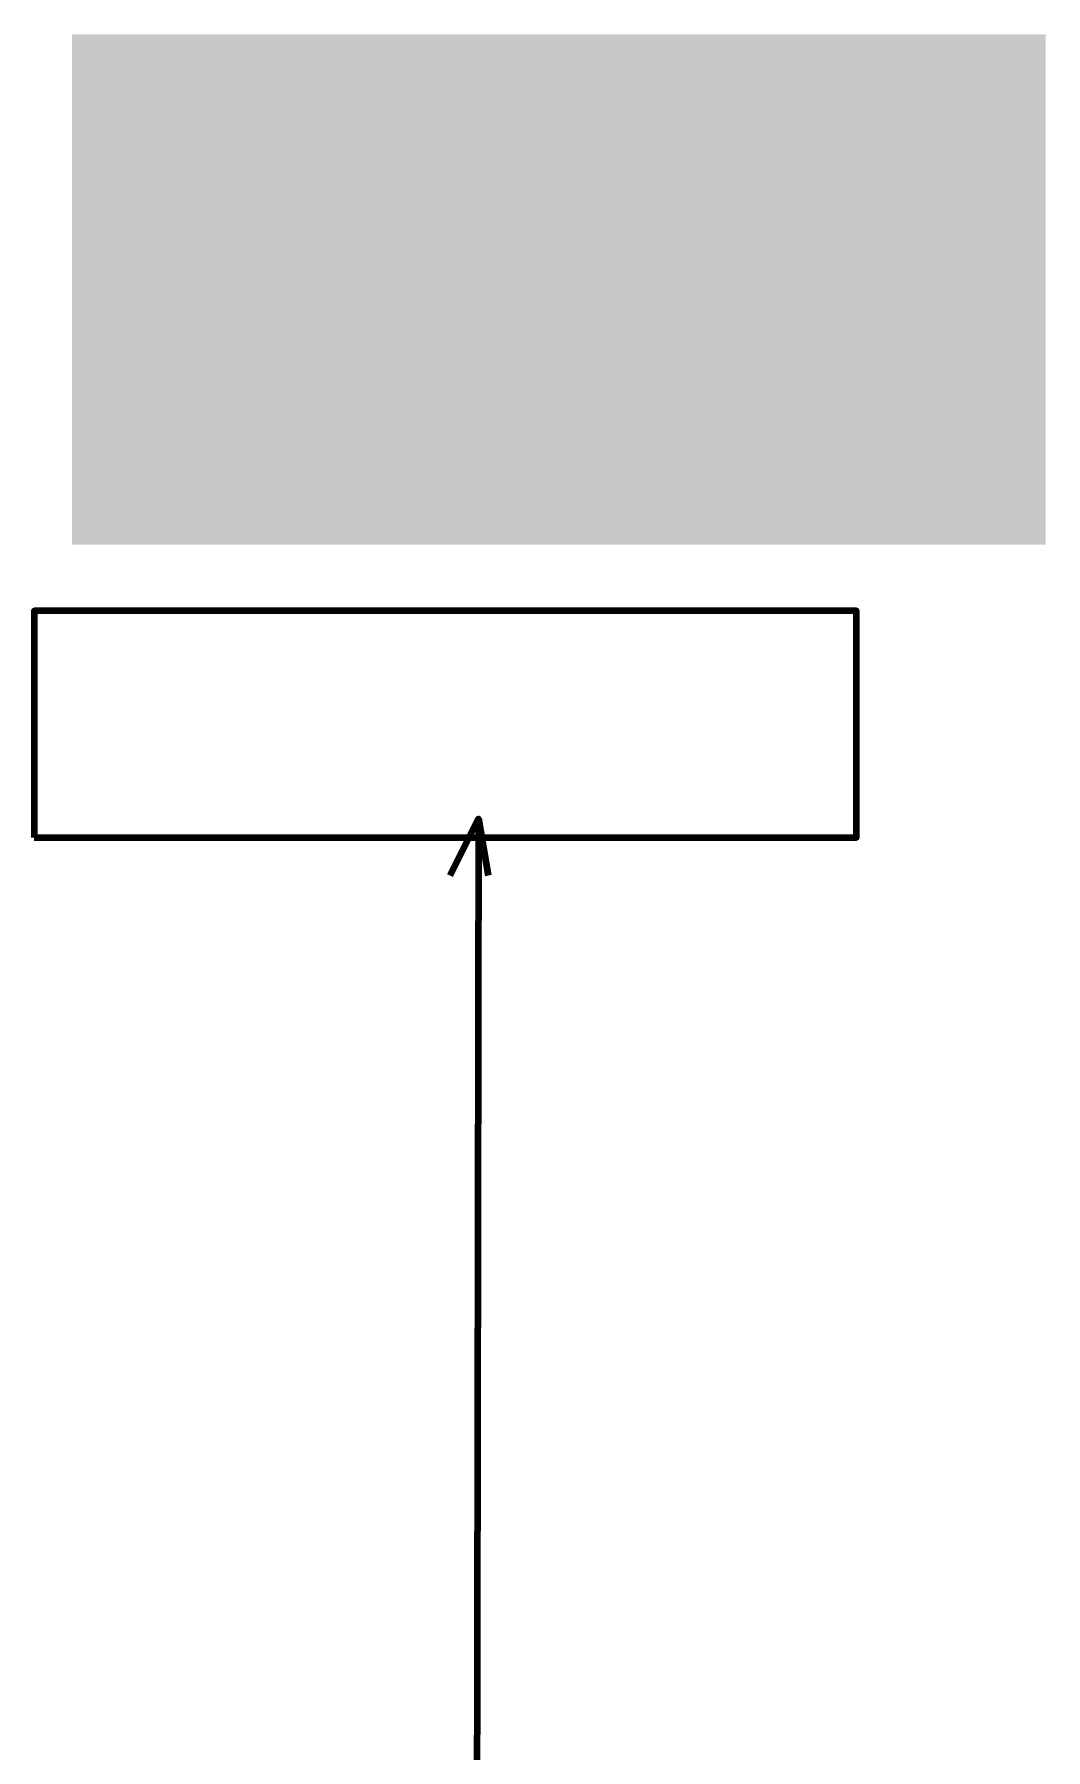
# Model space of a CAD drawing. Header units: inches. Extents: x 16 to 776, y 37 to 575.
# Drawn here: x 135.17 to 153, y 353.08 to 383.33 of the extents above; entities that cross this region are included whole.
import ezdxf

# ---------------------------------------------------------------- set-up
doc = ezdxf.new("R2010")
doc.units = ezdxf.units.IN
doc.header["$MEASUREMENT"] = 0
for name, color, linetype, lineweight in [('H', 7, 'CONTINUOUS', 100), ('P', 250, 'CONTINUOUS', 100), ('Text', 250, 'CONTINUOUS', 100)]:
    doc.layers.add(name, color=color, linetype=linetype, lineweight=lineweight)
doc.styles.get("Standard").update_dxf_attribs({"font": 'txt', "width": 0.75})

msp = doc.modelspace()

# ---------------------------------------------------------------- hatches: boundary and pattern name
at = {"layer": 'H', "linetype": 'Continuous'}
for points in [[(135.833, 374.333), (153, 374.333), (135.833, 383.333)], [(153, 374.333), (153, 383.333), (135.833, 383.333)]]:
    msp.add_hatch(color=7, dxfattribs=at).paths.add_polyline_path(points)

# ---------------------------------------------------------------- linework, layer by layer
at = {"layer": 'P', "color": 1, "linetype": 'Continuous'}
for points in [[(135.167, 369.167), (149.667, 369.167), (149.667, 373.167), (135.167, 373.167), (135.167, 369.167)], [(142.5, 368.5), (143, 369.5), (143.167, 368.5)], [(143, 369.5), (142.833, 269)]]:
    msp.add_lwpolyline(points, dxfattribs=at)

# ---------------------------------------------------------------- texts
at = {"layer": 'Text', "color": 1, "linetype": 'Continuous', "char_height": 3.33333, "attachment_point": 4}
for insert in [(136, 382.333), (138.833, 382.333), (141.5, 382.333), (142.833, 382.333), (145.667, 382.333), (148.167, 382.333), (136, 378.333), (138.167, 378.333), (140.333, 378.333), (141.333, 378.333), (143.5, 378.333), (145.5, 378.333), (148.167, 378.333)]:
    msp.add_mtext('{\\fCIDFont+ F6|b0|i0|c1|p15;}', dxfattribs=dict(at, insert=insert))

doc.saveas('drawing.dxf')
